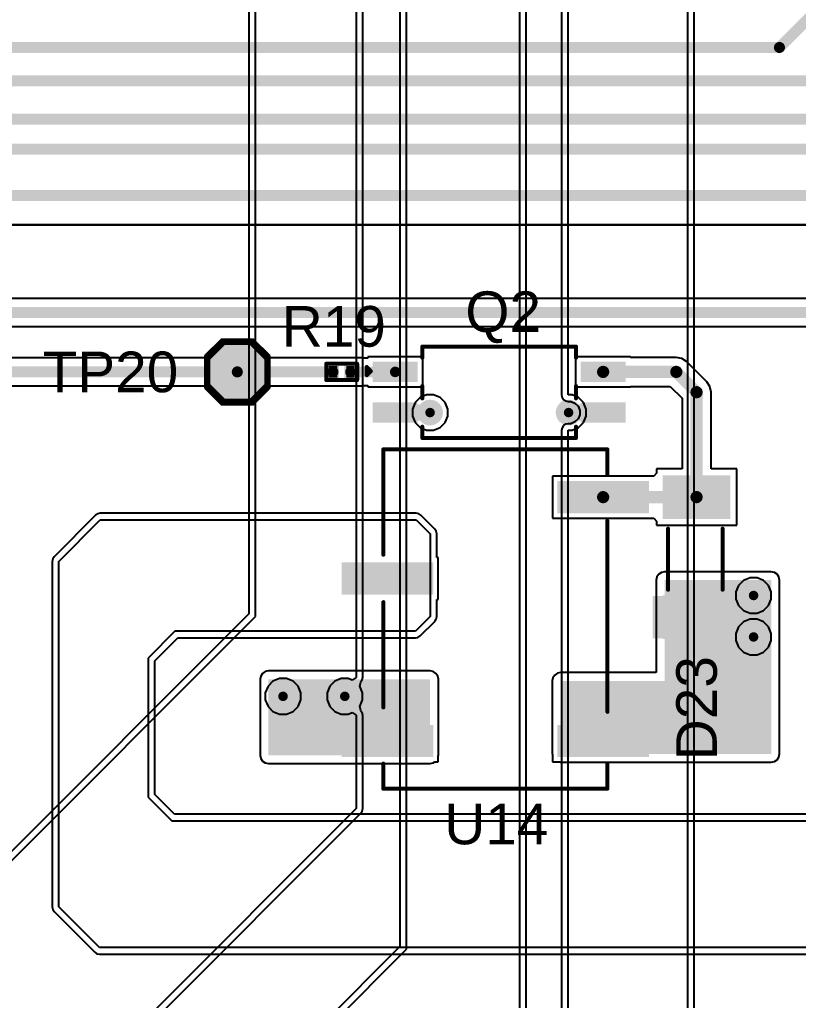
# Model space of a CAD drawing. Header units: millimetres. Extents: x 0 to 174, y 0 to 132.
# Drawn here: x 92.96 to 117.31, y 45.9 to 76.54 of the extents above; entities that cross this region are included whole.
import ezdxf

# ---------------------------------------------------------------- set-up
doc = ezdxf.new("R2010")
doc.units = ezdxf.units.MM
for name, color, linetype in [('BottomLayer', 5, 'Continuous'), ('BottomSolder', 6, 'Continuous'), ('TopLayer', 1, 'Continuous'), ('TopOverlay', 2, 'Continuous'), ('TopPaste', 8, 'Continuous'), ('TopSolder', 216, 'Continuous'), ('ViaHoleLayer', 16, 'Continuous')]:
    doc.layers.add(name, color=color, linetype=linetype)
doc.styles.add('Arial', font='', dxfattribs={"height": 0.2})
doc.styles.get('Arial').set_extended_font_data('Arial')

# ---------------------------------------------------------------- blocks, each defined once
blk = doc.blocks.new('G6L_1FDC12_3')
at = {"layer": 'TopLayer'}
for points in [[(2.04, 3.41), (2.04, 4.21), (4.7, 4.21), (4.7, 3.41)], [(-4.7, 0.87), (-4.7, 1.67), (-2.04, 1.67), (-2.04, 0.87)], [(-4.7, -4.21), (-4.7, -3.41), (-2.04, -3.41), (-2.04, -4.21)], [(2.04, -4.21), (2.04, -3.41), (4.7, -3.41), (4.7, -4.21)]]:
    blk.add_hatch(color=1, dxfattribs=at).paths.add_polyline_path(points)
at = {"layer": 'TopPaste'}
for points in [[(2.04, 3.41), (2.04, 4.21), (4.7, 4.21), (4.7, 3.41)], [(-4.7, 0.87), (-4.7, 1.67), (-2.04, 1.67), (-2.04, 0.87)], [(-4.7, -4.21), (-4.7, -3.41), (-2.04, -3.41), (-2.04, -4.21)], [(2.04, -4.21), (2.04, -3.41), (4.7, -3.41), (4.7, -4.21)]]:
    blk.add_hatch(color=8, dxfattribs=at).paths.add_polyline_path(points)
at = {"layer": 'TopSolder'}
for points in [[(1.938, 3.308), (1.938, 4.312), (4.802, 4.312), (4.802, 3.308)], [(-4.802, 0.768), (-4.802, 1.772), (-1.938, 1.772), (-1.938, 0.768)], [(-4.802, -4.312), (-4.802, -3.308), (-1.938, -3.308), (-1.938, -4.312)], [(1.938, -4.312), (1.938, -3.308), (4.802, -3.308), (4.802, -4.312)]]:
    blk.add_hatch(color=216, dxfattribs=at).paths.add_polyline_path(points)
at = {"layer": 'TopOverlay', "const_width": 0.127}
for points in [[(-3.5, 2.012), (-3.5, 5.3)], [(-3.5, 5.3), (3.5, 5.3)], [(3.5, 4.516), (3.5, 5.3)], [(3.5, 3.068), (3.505, -2.896)], [(-3.5, -2.76), (-3.5, 0.528)], [(-3.5, -5.3), (-3.5, -4.516)], [(3.5, -5.3), (3.5, -4.516)], [(-3.5, -5.3), (3.5, -5.3)]]:
    blk.add_lwpolyline(points, dxfattribs=at)
at = {"layer": 'TopOverlay', "const_width": 0.0635}
for points in [[(-3.532, 5.3, 1), (-3.468, 5.3, 1)], [(-3.532, 5.3, 1), (-3.468, 5.3, 1)], [(3.468, 5.3, 1), (3.532, 5.3, 1)], [(3.468, 5.3, 1), (3.532, 5.3, 1)], [(3.468, 4.516, 1), (3.532, 4.516, 1)], [(3.468, 3.068, 1), (3.532, 3.068, 1)], [(-3.532, 2.012, 1), (-3.468, 2.012, 1)], [(-3.532, 0.528, 1), (-3.468, 0.528, 1)], [(-3.532, -2.76, 1), (-3.468, -2.76, 1)], [(3.473, -2.896, 1), (3.537, -2.896, 1)], [(-3.532, -4.516, 1), (-3.468, -4.516, 1)], [(3.468, -4.516, 1), (3.532, -4.516, 1)], [(-3.532, -5.3, 1), (-3.468, -5.3, 1)], [(-3.532, -5.3, 1), (-3.468, -5.3, 1)], [(3.468, -5.3, 1), (3.532, -5.3, 1)], [(3.468, -5.3, 1), (3.532, -5.3, 1)]]:
    blk.add_lwpolyline(points, format="xyb", close=True, dxfattribs=at)
blk = doc.blocks.new('T__________13')
at = {"layer": 'TopLayer'}
blk.add_hatch(color=1, dxfattribs=at).paths.add_polyline_path([(0.381, 0.762), (-0.381, 0.762), (-0.762, 0.381), (-0.762, -0.381), (-0.381, -0.762), (0.381, -0.762), (0.762, -0.381), (0.762, 0.381)])
at = {"layer": 'TopPaste'}
blk.add_hatch(color=8, dxfattribs=at).paths.add_polyline_path([(0.381, 0.762), (-0.381, 0.762), (-0.762, 0.381), (-0.762, -0.381), (-0.381, -0.762), (0.381, -0.762), (0.762, -0.381), (0.762, 0.381)])
at = {"layer": 'TopSolder'}
blk.add_hatch(color=216, dxfattribs=at).paths.add_polyline_path([(0.432, 0.864), (-0.432, 0.864), (-0.864, 0.432), (-0.864, -0.432), (-0.432, -0.864), (0.432, -0.864), (0.864, -0.432), (0.864, 0.432)])
at = {"layer": 'TopOverlay', "const_width": 0.2}
for points in [[(-0.432, 0.94), (-0.94, 0.432)], [(-0.432, 0.94), (0.432, 0.94)], [(0.432, 0.94), (0.94, 0.432)], [(-0.94, 0.432), (-0.94, -0.432)], [(0.94, 0.432), (0.94, -0.432)], [(-0.94, -0.432), (-0.432, -0.94)], [(0.94, -0.432), (0.432, -0.94)], [(-0.432, -0.94), (0.432, -0.94)]]:
    blk.add_lwpolyline(points, dxfattribs=at)
at = {"layer": 'TopOverlay', "const_width": 0.1}
for points in [[(-0.482, 0.94, 1), (-0.382, 0.94, 1)], [(-0.482, 0.94, 1), (-0.382, 0.94, 1)], [(0.382, 0.94, 1), (0.482, 0.94, 1)], [(0.382, 0.94, 1), (0.482, 0.94, 1)], [(-0.99, 0.432, 1), (-0.89, 0.432, 1)], [(-0.99, 0.432, 1), (-0.89, 0.432, 1)], [(0.89, 0.432, 1), (0.99, 0.432, 1)], [(0.89, 0.432, 1), (0.99, 0.432, 1)], [(-0.99, -0.432, 1), (-0.89, -0.432, 1)], [(-0.99, -0.432, 1), (-0.89, -0.432, 1)], [(0.89, -0.432, 1), (0.99, -0.432, 1)], [(0.89, -0.432, 1), (0.99, -0.432, 1)], [(-0.482, -0.94, 1), (-0.382, -0.94, 1)], [(-0.482, -0.94, 1), (-0.382, -0.94, 1)], [(0.382, -0.94, 1), (0.482, -0.94, 1)], [(0.382, -0.94, 1), (0.482, -0.94, 1)]]:
    blk.add_lwpolyline(points, format="xyb", close=True, dxfattribs=at)
blk = doc.blocks.new('R___0201_42')
at = {"layer": 'TopLayer'}
for points in [[(-0.41, 0.185), (-0.14, 0.185), (-0.14, -0.185), (-0.41, -0.185)], [(0.14, 0.185), (0.41, 0.185), (0.41, -0.185), (0.14, -0.185)]]:
    blk.add_hatch(color=1, dxfattribs=at).paths.add_polyline_path(points)
at = {"layer": 'TopPaste'}
for points in [[(-0.41, 0.185), (-0.14, 0.185), (-0.14, -0.185), (-0.41, -0.185)], [(0.14, 0.185), (0.41, 0.185), (0.41, -0.185), (0.14, -0.185)]]:
    blk.add_hatch(color=8, dxfattribs=at).paths.add_polyline_path(points)
at = {"layer": 'TopSolder'}
for points in [[(-0.465, 0.24), (-0.085, 0.24), (-0.085, -0.24), (-0.465, -0.24)], [(0.085, 0.24), (0.465, 0.24), (0.465, -0.24), (0.085, -0.24)]]:
    blk.add_hatch(color=216, dxfattribs=at).paths.add_polyline_path(points)
at = {"layer": 'TopOverlay', "const_width": 0.127}
for points in [[(-0.483, 0.254), (0.483, 0.254)], [(-0.483, -0.254), (-0.483, 0.254)], [(0.483, -0.254), (0.483, 0.254)], [(-0.483, -0.254), (0.483, -0.254)]]:
    blk.add_lwpolyline(points, dxfattribs=at)
at = {"layer": 'TopOverlay', "const_width": 0.0635}
for points in [[(-0.514, 0.254, 1), (-0.451, 0.254, 1)], [(-0.514, 0.254, 1), (-0.451, 0.254, 1)], [(0.451, 0.254, 1), (0.514, 0.254, 1)], [(0.451, 0.254, 1), (0.514, 0.254, 1)], [(-0.514, -0.254, 1), (-0.451, -0.254, 1)], [(-0.514, -0.254, 1), (-0.451, -0.254, 1)], [(0.451, -0.254, 1), (0.514, -0.254, 1)], [(0.451, -0.254, 1), (0.514, -0.254, 1)]]:
    blk.add_lwpolyline(points, format="xyb", close=True, dxfattribs=at)
blk = doc.blocks.new('4_SOIC__0_179___4_55___W______55')
at = {"layer": 'TopLayer'}
for points in [[(-3.856, 0.85), (-2.644, 0.85), (-2.644, 0.42), (-3.856, 0.42)], [(2.644, 0.85), (3.856, 0.85), (3.856, 0.42), (2.644, 0.42)], [(-3.856, -0.42), (-2.644, -0.42), (-2.644, -0.85), (-3.856, -0.85)], [(2.644, -0.42), (3.856, -0.42), (3.856, -0.85), (2.644, -0.85)]]:
    blk.add_hatch(color=1, dxfattribs=at).paths.add_polyline_path(points)
at = {"layer": 'TopPaste'}
for points in [[(-3.856, 0.85), (-2.644, 0.85), (-2.644, 0.42), (-3.856, 0.42)], [(2.644, 0.85), (3.856, 0.85), (3.856, 0.42), (2.644, 0.42)], [(-3.856, -0.42), (-2.644, -0.42), (-2.644, -0.85), (-3.856, -0.85)], [(2.644, -0.42), (3.856, -0.42), (3.856, -0.85), (2.644, -0.85)]]:
    blk.add_hatch(color=8, dxfattribs=at).paths.add_polyline_path(points)
at = {"layer": 'TopSolder'}
for points in [[(-3.957, 0.952), (-2.543, 0.952), (-2.543, 0.318), (-3.957, 0.318)], [(2.543, 0.952), (3.957, 0.952), (3.957, 0.318), (2.543, 0.318)], [(-3.957, -0.318), (-2.543, -0.318), (-2.543, -0.952), (-3.957, -0.952)], [(2.543, -0.318), (3.957, -0.318), (3.957, -0.952), (2.543, -0.952)]]:
    blk.add_hatch(color=216, dxfattribs=at).paths.add_polyline_path(points)
at = {"layer": 'TopOverlay', "const_width": 0.127}
for points in [[(-2.402, 1.427), (2.402, 1.427)], [(-2.402, 1.078), (-2.402, 1.427)], [(2.402, 1.078), (2.402, 1.427)], [(-4.14, 0.533), (-4.14, 0.787)], [(-4.14, 0.787), (-4.013, 0.66)], [(-4.14, 0.533), (-4.013, 0.66)], [(-2.402, -0.192), (-2.402, 0.192)], [(2.402, -0.192), (2.402, 0.192)], [(-2.402, -1.427), (-2.402, -1.078)], [(2.402, -1.427), (2.402, -1.078)], [(-2.402, -1.427), (2.402, -1.427)]]:
    blk.add_lwpolyline(points, dxfattribs=at)
at = {"layer": 'TopOverlay', "const_width": 0.0635}
for points in [[(-2.434, 1.427, 1), (-2.37, 1.427, 1)], [(-2.434, 1.427, 1), (-2.37, 1.427, 1)], [(2.37, 1.427, 1), (2.434, 1.427, 1)], [(2.37, 1.427, 1), (2.434, 1.427, 1)], [(-2.434, 1.078, 1), (-2.37, 1.078, 1)], [(2.37, 1.078, 1), (2.434, 1.078, 1)], [(-4.172, 0.787, 1), (-4.108, 0.787, 1)], [(-4.172, 0.787, 1), (-4.108, 0.787, 1)], [(-4.045, 0.66, 1), (-3.981, 0.66, 1)], [(-4.045, 0.66, 1), (-3.981, 0.66, 1)], [(-4.172, 0.533, 1), (-4.108, 0.533, 1)], [(-4.172, 0.533, 1), (-4.108, 0.533, 1)], [(-2.434, 0.192, 1), (-2.37, 0.192, 1)], [(2.37, 0.192, 1), (2.434, 0.192, 1)], [(-2.434, -0.192, 1), (-2.37, -0.192, 1)], [(2.37, -0.192, 1), (2.434, -0.192, 1)], [(-2.434, -1.078, 1), (-2.37, -1.078, 1)], [(2.37, -1.078, 1), (2.434, -1.078, 1)], [(-2.434, -1.427, 1), (-2.37, -1.427, 1)], [(-2.434, -1.427, 1), (-2.37, -1.427, 1)], [(2.37, -1.427, 1), (2.434, -1.427, 1)], [(2.37, -1.427, 1), (2.434, -1.427, 1)]]:
    blk.add_lwpolyline(points, format="xyb", close=True, dxfattribs=at)
blk = doc.blocks.new('SOD_80_M___MELF_73')
at = {"layer": 'TopLayer'}
for points in [[(-1.25, -1), (-2.5, -1), (-2.5, 1), (-1.25, 1)], [(2.5, -1), (1.25, -1), (1.25, 1), (2.5, 1)]]:
    blk.add_hatch(color=1, dxfattribs=at).paths.add_polyline_path(points)
at = {"layer": 'TopOverlay'}
for points in [[(-2.537, 1.041), (-1.217, 1.041), (-1.217, 1.372), (-2.537, 1.372)], [(-1.191, -0.711), (-0.709, -0.711), (-0.709, 0.787), (-1.191, 0.787)], [(-2.537, -1.372), (-1.217, -1.372), (-1.217, -1.041), (-2.537, -1.041)]]:
    blk.add_hatch(color=2, dxfattribs=at).paths.add_polyline_path(points)
at = {"layer": 'TopPaste'}
for points in [[(-1.25, -1), (-2.5, -1), (-2.5, 1), (-1.25, 1)], [(2.5, -1), (1.25, -1), (1.25, 1), (2.5, 1)]]:
    blk.add_hatch(color=8, dxfattribs=at).paths.add_polyline_path(points)
at = {"layer": 'TopSolder'}
for points in [[(-1.195, -1.055), (-2.555, -1.055), (-2.555, 1.055), (-1.195, 1.055)], [(2.555, -1.055), (1.195, -1.055), (1.195, 1.055), (2.555, 1.055)]]:
    blk.add_hatch(color=216, dxfattribs=at).paths.add_polyline_path(points)
at = {"layer": 'TopOverlay', "const_width": 0.127}
for points in [[(-1.016, 0.889), (0.889, 0.889)], [(-1.016, -0.813), (0.889, -0.813)]]:
    blk.add_lwpolyline(points, dxfattribs=at)
at = {"layer": 'TopOverlay', "const_width": 0.0635}
for points in [[(-1.048, 0.889, 1), (-0.984, 0.889, 1)], [(0.857, 0.889, 1), (0.921, 0.889, 1)], [(-1.048, -0.813, 1), (-0.984, -0.813, 1)], [(0.857, -0.813, 1), (0.921, -0.813, 1)]]:
    blk.add_lwpolyline(points, format="xyb", close=True, dxfattribs=at)

msp = doc.modelspace()

# ---------------------------------------------------------------- hatches: boundary and pattern name
at = {"layer": 'BottomLayer'}
h = msp.add_hatch(color=5, dxfattribs=at)
edge = h.paths.add_edge_path()
edge.add_arc((105.791, 64.262), 0.3, 0, 360)
h = msp.add_hatch(color=5, dxfattribs=at)
edge = h.paths.add_edge_path()
edge.add_arc((110.121, 64.262), 0.3, 0, 360)
h = msp.add_hatch(color=5, dxfattribs=at)
edge = h.paths.add_edge_path()
edge.add_arc((115.905, 58.547), 0.3, 0, 360)
h = msp.add_hatch(color=5, dxfattribs=at)
edge = h.paths.add_edge_path()
edge.add_arc((115.905, 57.252), 0.3, 0, 360)
h = msp.add_hatch(color=5, dxfattribs=at)
edge = h.paths.add_edge_path()
edge.add_arc((101.194, 55.397), 0.3, 0, 360)
h = msp.add_hatch(color=5, dxfattribs=at)
edge = h.paths.add_edge_path()
edge.add_arc((103.124, 55.397), 0.3, 0, 360)
at = {"layer": 'BottomSolder'}
h = msp.add_hatch(color=6, dxfattribs=at)
edge = h.paths.add_edge_path()
edge.add_arc((105.791, 64.262), 0.402, 0, 360)
h = msp.add_hatch(color=6, dxfattribs=at)
edge = h.paths.add_edge_path()
edge.add_arc((110.121, 64.262), 0.402, 0, 360)
h = msp.add_hatch(color=6, dxfattribs=at)
edge = h.paths.add_edge_path()
edge.add_arc((115.905, 58.547), 0.402, 0, 360)
h = msp.add_hatch(color=6, dxfattribs=at)
edge = h.paths.add_edge_path()
edge.add_arc((115.905, 57.252), 0.402, 0, 360)
h = msp.add_hatch(color=6, dxfattribs=at)
edge = h.paths.add_edge_path()
edge.add_arc((101.194, 55.397), 0.402, 0, 360)
h = msp.add_hatch(color=6, dxfattribs=at)
edge = h.paths.add_edge_path()
edge.add_arc((103.124, 55.397), 0.402, 0, 360)
at = {"layer": 'TopLayer'}
h = msp.add_hatch(color=1, dxfattribs=at)
edge = h.paths.add_edge_path()
edge.add_arc((105.791, 64.262), 0.3, 0, 360)
h = msp.add_hatch(color=1, dxfattribs=at)
edge = h.paths.add_edge_path()
edge.add_arc((110.121, 64.262), 0.3, 0, 360)
for points in [[(113.122, 53.6), (116.459, 53.6), (116.459, 59.03), (113.122, 59.03)], [(100.736, 53.556), (105.791, 53.556), (105.791, 55.931), (100.736, 55.931)], [(109.871, 53.6), (116.459, 53.6), (116.459, 55.88), (109.871, 55.88)], [(101.803, 53.556), (105.791, 53.556), (105.791, 54.445), (101.803, 54.445)]]:
    msp.add_hatch(color=1, dxfattribs=at).paths.add_polyline_path(points)
h = msp.add_hatch(color=1, dxfattribs=at)
edge = h.paths.add_edge_path()
edge.add_arc((115.905, 58.547), 0.3, 0, 360)
h = msp.add_hatch(color=1, dxfattribs=at)
edge = h.paths.add_edge_path()
edge.add_arc((115.905, 57.252), 0.3, 0, 360)
h = msp.add_hatch(color=1, dxfattribs=at)
edge = h.paths.add_edge_path()
edge.add_arc((101.194, 55.397), 0.3, 0, 360)
h = msp.add_hatch(color=1, dxfattribs=at)
edge = h.paths.add_edge_path()
edge.add_arc((103.124, 55.397), 0.3, 0, 360)
at = {"layer": 'TopSolder'}
h = msp.add_hatch(color=216, dxfattribs=at)
edge = h.paths.add_edge_path()
edge.add_arc((105.791, 64.262), 0.402, 0, 360)
h = msp.add_hatch(color=216, dxfattribs=at)
edge = h.paths.add_edge_path()
edge.add_arc((110.121, 64.262), 0.402, 0, 360)
h = msp.add_hatch(color=216, dxfattribs=at)
edge = h.paths.add_edge_path()
edge.add_arc((115.905, 58.547), 0.402, 0, 360)
h = msp.add_hatch(color=216, dxfattribs=at)
edge = h.paths.add_edge_path()
edge.add_arc((115.905, 57.252), 0.402, 0, 360)
h = msp.add_hatch(color=216, dxfattribs=at)
edge = h.paths.add_edge_path()
edge.add_arc((101.194, 55.397), 0.402, 0, 360)
h = msp.add_hatch(color=216, dxfattribs=at)
edge = h.paths.add_edge_path()
edge.add_arc((103.124, 55.397), 0.402, 0, 360)
at = {"layer": 'ViaHoleLayer'}
h = msp.add_hatch(color=16, dxfattribs=at)
edge = h.paths.add_edge_path()
edge.add_arc((105.791, 64.262), 0.15, 0, 360)
h = msp.add_hatch(color=16, dxfattribs=at)
edge = h.paths.add_edge_path()
edge.add_arc((110.121, 64.262), 0.15, 0, 360)
h = msp.add_hatch(color=16, dxfattribs=at)
edge = h.paths.add_edge_path()
edge.add_arc((115.905, 58.547), 0.15, 0, 360)
h = msp.add_hatch(color=16, dxfattribs=at)
edge = h.paths.add_edge_path()
edge.add_arc((115.905, 57.252), 0.15, 0, 360)
h = msp.add_hatch(color=16, dxfattribs=at)
edge = h.paths.add_edge_path()
edge.add_arc((101.194, 55.397), 0.15, 0, 360)
h = msp.add_hatch(color=16, dxfattribs=at)
edge = h.paths.add_edge_path()
edge.add_arc((103.124, 55.397), 0.15, 0, 360)

# ---------------------------------------------------------------- linework, layer by layer
at = {"layer": 'BottomLayer'}
for p, q in [((108.585, 111.354), (108.585, 41.123)), ((108.792, 41.123), (108.792, 111.268)), ((109.902, 107.391), (109.902, 64.816)), ((110.109, 64.816), (110.109, 107.391)), ((113.843, 106.35), (113.843, 41.046)), ((114.05, 41.046), (114.05, 106.264)), ((103.48, 85.325), (103.48, 68.047)), ((103.687, 68.047), (103.687, 85.325)), ((105.054, 47.498), (105.054, 83.409)), ((104.847, 83.229), (104.847, 47.584)), ((100.123, 77.754), (100.123, 57.972)), ((100.33, 57.887), (100.33, 77.754)), ((103.48, 68.047), (103.48, 55.987)), ((103.687, 55.987), (103.687, 68.047)), ((105.477, 64.732), (105.322, 64.576)), ((105.681, 64.816), (105.477, 64.732)), ((105.901, 64.816), (105.681, 64.816)), ((106.105, 64.732), (105.901, 64.816)), ((106.261, 64.576), (106.105, 64.732)), ((109.902, 64.816), (109.918, 64.737)), ((109.918, 64.737), (109.963, 64.67)), ((109.963, 64.67), (110.03, 64.625)), ((110.232, 64.816), (110.109, 64.816)), ((110.435, 64.732), (110.232, 64.816)), ((110.591, 64.576), (110.435, 64.732)), ((105.322, 64.576), (105.237, 64.372)), ((105.237, 64.372), (105.237, 64.152)), ((106.345, 64.372), (106.261, 64.576)), ((106.345, 64.152), (106.345, 64.372)), ((110.03, 64.625), (110.109, 64.609)), ((110.109, 64.609), (110.19, 64.609)), ((110.19, 64.609), (110.318, 64.556)), ((110.318, 64.556), (110.416, 64.458)), ((110.416, 64.458), (110.468, 64.331)), ((110.675, 64.372), (110.591, 64.576)), ((110.675, 64.152), (110.675, 64.372)), ((105.237, 64.152), (105.322, 63.948)), ((106.261, 63.948), (106.345, 64.152)), ((110.416, 64.066), (110.318, 63.968)), ((110.468, 64.193), (110.416, 64.066)), ((110.468, 64.331), (110.468, 64.193)), ((110.591, 63.948), (110.675, 64.152)), ((105.322, 63.948), (105.477, 63.792)), ((105.477, 63.792), (105.681, 63.708)), ((105.901, 63.708), (106.105, 63.792)), ((106.105, 63.792), (106.261, 63.948)), ((109.918, 63.787), (109.902, 63.708)), ((109.963, 63.855), (109.918, 63.787)), ((110.03, 63.899), (109.963, 63.855)), ((110.109, 63.915), (110.03, 63.899)), ((110.19, 63.915), (110.109, 63.915)), ((110.318, 63.968), (110.19, 63.915)), ((110.232, 63.708), (110.435, 63.792)), ((110.435, 63.792), (110.591, 63.948)), ((105.681, 63.708), (105.901, 63.708)), ((109.902, 63.708), (109.902, 41.91)), ((110.109, 41.91), (110.109, 63.708)), ((110.109, 63.708), (110.232, 63.708)), ((115.435, 58.861), (115.351, 58.657)), ((115.591, 59.017), (115.435, 58.861)), ((115.795, 59.101), (115.591, 59.017)), ((116.015, 59.101), (115.795, 59.101)), ((116.219, 59.017), (116.015, 59.101)), ((116.374, 58.861), (116.219, 59.017)), ((116.459, 58.657), (116.374, 58.861)), ((115.351, 58.657), (115.351, 58.437)), ((116.459, 58.437), (116.459, 58.657)), ((115.351, 58.437), (115.435, 58.233)), ((115.435, 58.233), (115.591, 58.077)), ((116.219, 58.077), (116.374, 58.233)), ((116.374, 58.233), (116.459, 58.437)), ((100.123, 57.972), (91.875, 49.724)), ((115.591, 58.077), (115.795, 57.993)), ((115.795, 57.993), (116.015, 57.993)), ((116.015, 57.993), (116.219, 58.077)), ((91.961, 49.517), (100.33, 57.887)), ((115.591, 57.721), (115.435, 57.565)), ((115.795, 57.806), (115.591, 57.721)), ((116.015, 57.806), (115.795, 57.806)), ((116.219, 57.721), (116.015, 57.806)), ((116.374, 57.565), (116.219, 57.721)), ((115.435, 57.565), (115.351, 57.362)), ((115.351, 57.362), (115.351, 57.141)), ((116.459, 57.362), (116.374, 57.565)), ((116.459, 57.141), (116.459, 57.362)), ((115.351, 57.141), (115.435, 56.938)), ((116.374, 56.938), (116.459, 57.141)), ((115.435, 56.938), (115.591, 56.782)), ((115.591, 56.782), (115.795, 56.698)), ((115.795, 56.698), (116.015, 56.698)), ((116.015, 56.698), (116.219, 56.782)), ((116.219, 56.782), (116.374, 56.938)), ((100.88, 55.867), (100.724, 55.711)), ((101.083, 55.951), (100.88, 55.867)), ((101.304, 55.951), (101.083, 55.951)), ((101.507, 55.867), (101.304, 55.951)), ((101.663, 55.711), (101.507, 55.867)), ((102.81, 55.867), (102.654, 55.711)), ((103.014, 55.951), (102.81, 55.867)), ((103.234, 55.951), (103.014, 55.951)), ((103.353, 55.902), (103.234, 55.951)), ((103.48, 55.987), (103.353, 55.902)), ((103.594, 55.711), (103.626, 55.841)), ((103.626, 55.841), (103.637, 55.858)), ((103.637, 55.858), (103.652, 55.872)), ((103.652, 55.872), (103.66, 55.891)), ((103.66, 55.891), (103.671, 55.908)), ((103.671, 55.908), (103.675, 55.928)), ((103.675, 55.928), (103.683, 55.947)), ((103.683, 55.967), (103.687, 55.987)), ((103.683, 55.947), (103.683, 55.967)), ((100.724, 55.711), (100.64, 55.508)), ((100.64, 55.508), (100.64, 55.287)), ((101.748, 55.508), (101.663, 55.711)), ((101.748, 55.287), (101.748, 55.508)), ((102.654, 55.711), (102.57, 55.508)), ((102.57, 55.508), (102.57, 55.287)), ((103.678, 55.508), (103.594, 55.711)), ((103.678, 55.287), (103.678, 55.508)), ((100.64, 55.287), (100.724, 55.084)), ((101.663, 55.084), (101.748, 55.287)), ((102.57, 55.287), (102.654, 55.084)), ((103.594, 55.084), (103.678, 55.287)), ((100.724, 55.084), (100.88, 54.928)), ((100.88, 54.928), (101.083, 54.843)), ((101.083, 54.843), (101.304, 54.843)), ((101.304, 54.843), (101.507, 54.928)), ((101.507, 54.928), (101.663, 55.084)), ((102.654, 55.084), (102.81, 54.928)), ((102.81, 54.928), (103.014, 54.843)), ((103.014, 54.843), (103.234, 54.843)), ((103.234, 54.843), (103.353, 54.892)), ((103.353, 54.892), (103.48, 54.808)), ((103.626, 54.954), (103.594, 55.084)), ((103.637, 54.937), (103.626, 54.954)), ((103.652, 54.923), (103.637, 54.937)), ((103.66, 54.904), (103.652, 54.923)), ((103.671, 54.887), (103.66, 54.904)), ((103.675, 54.867), (103.671, 54.887)), ((103.683, 54.848), (103.675, 54.867)), ((103.683, 54.828), (103.683, 54.848)), ((103.48, 54.808), (103.48, 51.892)), ((103.687, 54.808), (103.683, 54.828)), ((103.687, 51.892), (103.687, 54.808)), ((103.48, 51.892), (96.87, 45.283)), ((103.626, 51.746), (103.671, 51.813)), ((103.671, 51.813), (103.687, 51.892)), ((103.687, 51.892), (103.687, 51.892)), ((97.017, 45.136), (103.626, 51.746)), ((104.847, 47.584), (100.946, 43.682)), ((101.092, 43.536), (105.054, 47.498))]:
    msp.add_line(p, q, dxfattribs=at)
at = {"layer": 'TopLayer'}
for p, q in [((137.592, 70.128), (18.466, 70.128)), ((18.621, 70.128), (137.592, 70.128)), ((123.347, 67.821), (52.968, 67.821)), ((52.968, 66.951), (123.167, 66.951)), ((99.256, 66.548), (98.748, 66.04)), ((100.272, 66.548), (99.256, 66.548)), ((100.78, 66.04), (100.272, 66.548)), ((98.748, 65.967), (54.333, 65.967)), ((98.748, 66.04), (98.748, 65.967)), ((100.78, 65.967), (100.78, 66.04)), ((102.364, 65.967), (100.78, 65.967)), ((103.692, 65.971), (102.364, 65.971)), ((102.364, 65.971), (102.364, 65.967)), ((103.692, 65.959), (103.692, 65.971)), ((103.842, 65.959), (103.692, 65.959)), ((105.561, 66.001), (103.842, 66.001)), ((103.842, 66.001), (103.842, 65.959)), ((105.561, 65.063), (105.561, 66.001)), ((112.061, 66.001), (110.342, 66.001)), ((110.342, 66.001), (110.342, 65.063)), ((112.061, 65.985), (112.061, 66.001)), ((113.488, 65.985), (112.061, 65.985)), ((113.662, 65.951), (113.488, 65.985)), ((113.809, 65.852), (113.662, 65.951)), ((114.443, 65.219), (113.809, 65.852)), ((54.333, 65.097), (98.748, 65.097)), ((98.748, 65.097), (98.748, 65.024)), ((98.748, 65.024), (99.256, 64.516)), ((100.272, 64.516), (100.78, 65.024)), ((100.78, 65.024), (100.78, 65.097)), ((100.78, 65.097), (102.364, 65.097)), ((102.364, 65.097), (102.364, 65.093)), ((102.364, 65.093), (103.692, 65.093)), ((103.692, 65.093), (103.692, 65.105)), ((103.692, 65.105), (103.842, 65.105)), ((103.842, 65.105), (103.842, 65.063)), ((103.842, 65.063), (105.561, 65.063)), ((110.342, 65.063), (112.061, 65.063)), ((112.061, 65.063), (112.061, 65.079)), ((112.061, 65.079), (113.301, 65.079)), ((113.301, 65.079), (113.669, 64.711)), ((114.541, 65.072), (114.443, 65.219)), ((114.443, 65.219), (114.443, 65.219)), ((114.575, 64.898), (114.541, 65.072)), ((113.669, 64.711), (113.669, 62.499)), ((114.575, 62.499), (114.575, 64.898)), ((114.575, 64.898), (114.575, 64.898)), ((99.256, 64.516), (100.272, 64.516)), ((112.785, 62.274), (109.617, 62.274)), ((109.617, 62.274), (109.617, 60.966)), ((112.868, 62.367), (112.785, 62.274)), ((113.669, 62.499), (112.868, 62.499)), ((112.868, 62.499), (112.868, 62.367)), ((115.376, 62.499), (114.575, 62.499)), ((115.376, 60.741), (115.376, 62.499)), ((95.332, 61.056), (94.037, 59.76)), ((95.399, 61.101), (95.332, 61.056)), ((95.479, 61.116), (95.399, 61.101)), ((105.359, 61.116), (95.479, 61.116)), ((95.479, 61.116), (95.479, 61.116)), ((105.438, 61.101), (105.359, 61.116)), ((105.359, 61.116), (105.359, 61.116)), ((105.506, 61.056), (105.438, 61.101)), ((105.938, 60.624), (105.506, 61.056)), ((94.183, 59.614), (95.479, 60.909)), ((95.479, 60.909), (105.359, 60.909)), ((105.359, 60.909), (105.791, 60.477)), ((109.617, 60.966), (112.785, 60.966)), ((112.785, 60.966), (112.868, 60.874)), ((112.868, 60.874), (112.868, 60.741)), ((112.868, 60.741), (115.376, 60.741)), ((105.791, 60.477), (105.791, 58.344)), ((105.983, 60.556), (105.938, 60.624)), ((105.998, 60.477), (105.983, 60.556)), ((105.998, 59.734), (105.998, 60.477)), ((105.998, 60.477), (105.998, 60.477)), ((94.037, 59.76), (93.992, 59.693)), ((93.992, 59.693), (93.976, 59.614)), ((93.976, 59.614), (93.976, 59.614)), ((93.976, 59.614), (93.976, 48.819)), ((94.183, 48.819), (94.183, 59.614)), ((106.045, 59.734), (105.998, 59.734)), ((106.045, 58.426), (106.045, 59.734)), ((112.939, 59.213), (112.883, 59.129)), ((113.023, 59.269), (112.939, 59.213)), ((113.122, 59.289), (113.023, 59.269)), ((116.459, 59.289), (113.122, 59.289)), ((116.558, 59.269), (116.459, 59.289)), ((116.642, 59.213), (116.558, 59.269)), ((116.698, 59.129), (116.642, 59.213)), ((112.883, 59.129), (112.863, 59.03)), ((112.863, 59.03), (112.863, 56.139)), ((116.718, 59.03), (116.698, 59.129)), ((116.718, 53.6), (116.718, 59.03)), ((105.791, 58.344), (105.791, 57.887)), ((105.998, 57.887), (105.998, 58.426)), ((105.998, 58.426), (106.045, 58.426)), ((105.791, 57.887), (105.334, 57.429)), ((105.48, 57.283), (105.938, 57.74)), ((105.938, 57.74), (105.983, 57.808)), ((105.983, 57.808), (105.998, 57.887)), ((105.998, 57.887), (105.998, 57.887)), ((97.815, 57.429), (96.977, 56.591)), ((105.334, 57.429), (97.815, 57.429)), ((97.184, 56.505), (97.901, 57.222)), ((97.901, 57.222), (105.334, 57.222)), ((105.334, 57.222), (105.413, 57.238)), ((105.334, 57.222), (105.334, 57.222)), ((105.413, 57.238), (105.48, 57.283)), ((105.48, 57.283), (105.48, 57.283)), ((96.977, 56.591), (96.977, 52.248)), ((97.184, 52.334), (97.184, 56.505)), ((100.553, 56.114), (100.497, 56.03)), ((100.637, 56.17), (100.553, 56.114)), ((100.736, 56.19), (100.637, 56.17)), ((105.791, 56.19), (100.736, 56.19)), ((105.89, 56.17), (105.791, 56.19)), ((105.974, 56.114), (105.89, 56.17)), ((106.03, 56.03), (105.974, 56.114)), ((109.772, 56.119), (109.688, 56.063)), ((109.871, 56.139), (109.772, 56.119)), ((112.863, 56.139), (109.871, 56.139)), ((100.497, 56.03), (100.477, 55.931)), ((100.477, 55.931), (100.477, 53.556)), ((106.05, 55.931), (106.03, 56.03)), ((106.05, 54.446), (106.05, 55.931)), ((109.632, 55.979), (109.612, 55.88)), ((109.612, 55.88), (109.612, 53.6)), ((109.688, 56.063), (109.632, 55.979)), ((106.05, 54.445), (106.05, 54.446)), ((106.05, 53.556), (106.05, 54.445)), ((100.477, 53.556), (100.497, 53.457)), ((100.497, 53.457), (100.553, 53.373)), ((100.553, 53.373), (100.637, 53.317)), ((100.637, 53.317), (100.736, 53.297)), ((105.791, 53.297), (105.89, 53.317)), ((105.89, 53.317), (105.935, 53.346)), ((105.935, 53.346), (106.045, 53.346)), ((106.045, 53.531), (106.05, 53.556)), ((106.045, 53.346), (106.045, 53.531)), ((109.612, 53.6), (109.617, 53.575)), ((109.617, 53.575), (109.617, 53.346)), ((109.617, 53.346), (109.846, 53.346)), ((109.846, 53.346), (109.871, 53.341)), ((109.871, 53.341), (116.459, 53.341)), ((116.459, 53.341), (116.558, 53.361)), ((116.558, 53.361), (116.642, 53.417)), ((116.642, 53.417), (116.698, 53.501)), ((116.698, 53.501), (116.718, 53.6)), ((100.736, 53.297), (105.791, 53.297)), ((105.791, 53.297), (105.791, 53.297)), ((105.791, 53.297), (105.791, 53.297)), ((96.977, 52.248), (97.714, 51.511)), ((97.8, 51.718), (97.184, 52.334)), ((97.714, 51.511), (120.65, 51.511)), ((120.65, 51.718), (97.8, 51.718)), ((93.976, 48.819), (93.976, 48.819)), ((93.976, 48.819), (93.992, 48.74)), ((93.992, 48.74), (94.037, 48.672)), ((95.453, 47.549), (94.183, 48.819)), ((94.037, 48.672), (94.037, 48.672)), ((94.037, 48.672), (95.307, 47.402)), ((120.65, 47.549), (95.453, 47.549)), ((95.307, 47.402), (95.374, 47.357)), ((95.374, 47.357), (95.453, 47.342)), ((95.453, 47.342), (95.453, 47.342)), ((95.453, 47.342), (120.65, 47.342))]:
    msp.add_line(p, q, dxfattribs=at)
for points, const_width in [([(116.713, 75.667), (117.983, 76.937)], 0.345), ([(19.431, 75.667), (116.713, 75.667)], 0.345), ([(19.431, 74.625), (122.606, 74.625)], 0.345), ([(35.662, 73.431), (132.013, 73.431)], 0.345), ([(34.798, 72.492), (132.37, 72.492)], 0.345), ([(20.422, 71.044), (132.771, 71.044)], 0.345), ([(52.619, 67.386), (123.347, 67.386)], 0.345), ([(53.985, 65.532), (99.764, 65.532)], 0.345), ([(99.764, 65.532), (102.753, 65.532)], 0.345), ([(103.303, 65.532), (104.701, 65.532)], 0.33), ([(111.201, 65.532), (113.488, 65.532)], 0.381), ([(113.488, 65.532), (114.122, 64.898)], 0.381), ([(114.122, 61.62), (114.122, 64.898)], 0.381), ([(104.701, 64.262), (105.791, 64.262)], 0.508), ([(110.121, 64.262), (111.201, 64.262)], 0.508), ([(111.201, 61.62), (114.122, 61.62)], 0.381)]:
    msp.add_lwpolyline(points, dxfattribs=dict(at, const_width=const_width))
for points, const_width in [([(116.627, 75.667, 1), (116.799, 75.667, 1)], 0.173), ([(116.627, 75.667, 1), (116.799, 75.667, 1)], 0.173), ([(99.678, 65.532, 1), (99.851, 65.532, 1)], 0.173), ([(99.678, 65.532, 1), (99.851, 65.532, 1)], 0.173), ([(102.667, 65.532, 1), (102.839, 65.532, 1)], 0.173), ([(103.22, 65.532, 1), (103.386, 65.532, 1)], 0.165), ([(104.619, 65.532, 1), (104.784, 65.532, 1)], 0.165), ([(111.106, 65.532, 1), (111.296, 65.532, 1)], 0.191), ([(113.393, 65.532, 1), (113.584, 65.532, 1)], 0.191), ([(113.393, 65.532, 1), (113.584, 65.532, 1)], 0.191), ([(114.027, 64.898, 1), (114.217, 64.898, 1)], 0.191), ([(114.027, 64.898, 1), (114.217, 64.898, 1)], 0.191), ([(104.574, 64.262, 1), (104.828, 64.262, 1)], 0.254), ([(105.664, 64.262, 1), (105.918, 64.262, 1)], 0.254), ([(109.994, 64.262, 1), (110.248, 64.262, 1)], 0.254), ([(111.074, 64.262, 1), (111.328, 64.262, 1)], 0.254), ([(111.106, 61.62, 1), (111.296, 61.62, 1)], 0.191), ([(114.027, 61.62, 1), (114.217, 61.62, 1)], 0.191), ([(114.027, 61.62, 1), (114.217, 61.62, 1)], 0.191)]:
    msp.add_lwpolyline(points, format="xyb", close=True, dxfattribs=dict(at, const_width=const_width))

# ---------------------------------------------------------------- block references
at = {"rotation": 90}
for name, p in [('T__________13', (99.764, 65.532)), ('SOD_80_M___MELF_73', (114.122, 59.745))]:
    msp.add_blockref(name, p, dxfattribs=at)
for name, p in [('4_SOIC__0_179___4_55___W______55', (107.951, 64.897)), ('R___0201_42', (103.028, 65.532)), ('G6L_1FDC12_3', (107.831, 57.81))]:
    msp.add_blockref(name, p)

# ---------------------------------------------------------------- texts
at = {"layer": 'TopOverlay', "style": 'Arial'}
for s, p in [('Q2', (106.893, 66.777)), ('R19', (101.156, 66.32)), ('TP20', (93.677, 64.897)), ('U14', (106.236, 50.775))]:
    msp.add_text(s, height=1.27, dxfattribs=at).set_placement(p)
msp.add_text('D23', height=1.27, rotation=90, dxfattribs=at).set_placement((114.757, 53.4))

doc.saveas('drawing.dxf')
